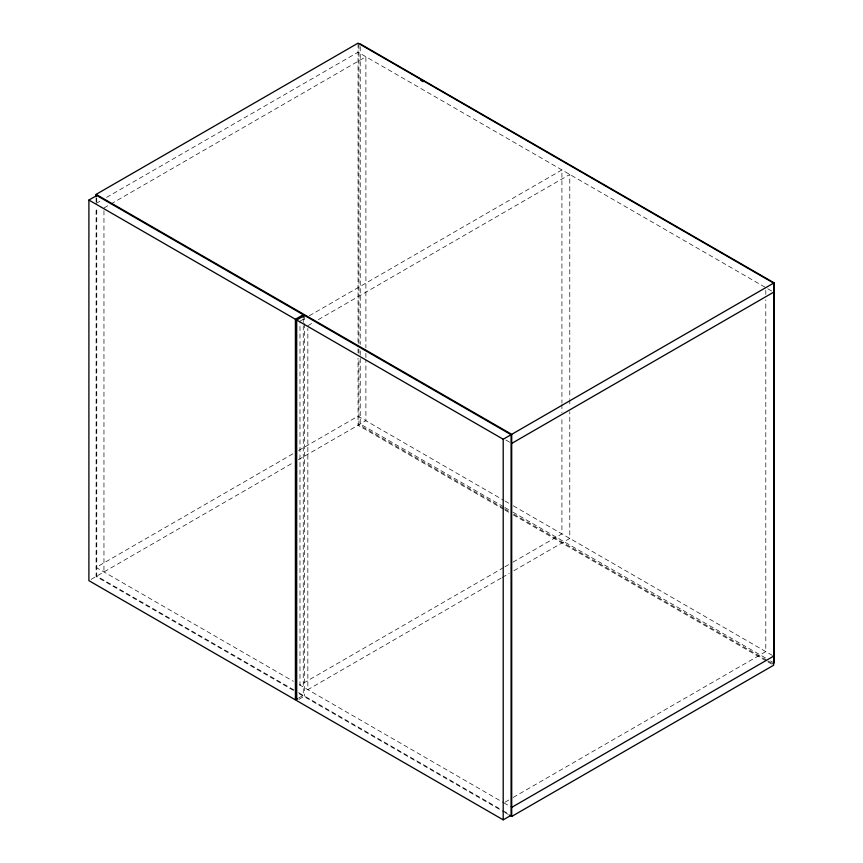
<?xml version="1.0" encoding="UTF-8"?>
<svg xmlns="http://www.w3.org/2000/svg" width="863" height="863" viewBox="0 0 863 863"><rect width="100%" height="100%" fill="white"/><g stroke="black" fill="none" stroke-linecap="round" stroke-linejoin="round"><path stroke-width="0.65" stroke-dasharray="4.32 3.24" d="M96.106 203.452L100.766 200.766M106.581 197.4L358.048 52.222L766.657 288.134M103.959 207.994L109.784 204.628M110.949 203.959L365.901 56.764L365.901 347.929M299.979 321.165L304.639 318.469M309.299 315.782L561.921 169.935L561.921 403.14M307.843 325.696L313.668 322.341M318.318 319.655L569.785 174.466L569.785 398.242M292.848 453.83L96.106 567.423L293.409 681.328M298.674 450.464L358.048 416.193L503.981 500.443M91.144 579.353L293.722 462.395M298.382 459.709L365.901 420.723L365.901 360.065M503.712 567.509L299.979 685.125L299.979 322.514M504.877 566.829L511.867 562.805M513.032 562.126L561.921 533.895L561.921 417.972M501.101 578.091L307.843 689.666L307.843 328.393M502.255 577.423L509.246 573.388M513.906 570.702L569.785 538.436L569.785 411.716M298.771 697.93L303.258 695.341L303.258 318.771M298.954 699.332L304.563 696.096L501.727 809.926M505.028 802.169L512.007 798.135M513.172 797.455L765.805 651.608L765.805 299.774M767.822 288.803L773.658 292.179M505.88 440.033L511.716 443.409M505.146 501.123L508.652 503.14M513.323 505.837L773.658 656.139M503.625 506.797L360.227 424.003L360.227 349.871M504.79 507.466L511.791 511.5M512.956 512.18L765.934 658.232M770.605 660.929L774.1 662.946M503.485 508.221L358.922 424.758L358.922 358.717M504.65 508.9L509.31 511.586M513.97 514.283L766.959 660.335M768.124 661.015L771.619 663.032M503.981 509.515L358.048 425.265L358.048 358.221M505.146 510.195L508.652 512.212M513.323 514.909L766.657 661.177M767.822 661.845L773.658 665.222M299.245 684.704L503.55 802.655M503.863 802.838L511.716 807.369M293.927 689.947L96.764 576.117L96.764 207.616M298.587 692.644L303.258 695.341M502.902 810.594L507.563 813.291M293.409 690.4L96.106 576.495L96.106 207.498M299.245 693.776L503.55 811.727M504.715 812.407L508.221 814.424M765.805 290.335L765.805 294.38M569.785 399.591L569.785 406.333M561.921 404.488L561.921 412.579M365.901 353.323L365.901 358.717M360.227 46.602L360.227 344.477M358.922 44.66L358.922 343.884M358.922 349.278L358.922 353.323M358.048 43.15L358.048 343.398M358.048 348.792L358.048 352.838M304.563 315.491L304.563 322.212M304.563 323.56L304.563 696.096M103.959 210.691L103.959 571.953M96.764 198.21L96.764 202.244M96.106 198.274L96.106 202.158"/><path stroke-width="1.29" d="M96.106 196.969L96.106 194.38L358.048 43.15L773.658 283.107L773.658 665.222L511.716 816.452L509.386 815.104M297.649 698.577L295.405 699.871L88.9 580.659L88.9 200.054L96.764 195.513L303.258 314.736L303.258 317.422M88.9 200.054L295.405 319.267L303.258 314.736M296.71 320.033L304.563 315.491L511.069 434.715L511.069 815.308L503.205 819.85L296.71 700.627L296.71 320.033L503.205 439.245L511.069 434.715M96.106 194.38L511.716 434.337L774.1 282.848L774.1 662.946L772.784 663.701M511.716 443.409L773.658 292.179M511.716 807.369L773.658 656.139M360.227 43.905L774.1 282.848M420.713 80.335L423.043 81.683M511.716 434.337L511.716 816.452M503.205 439.245L503.205 819.85M295.405 319.267L295.405 699.871"/></g></svg>
